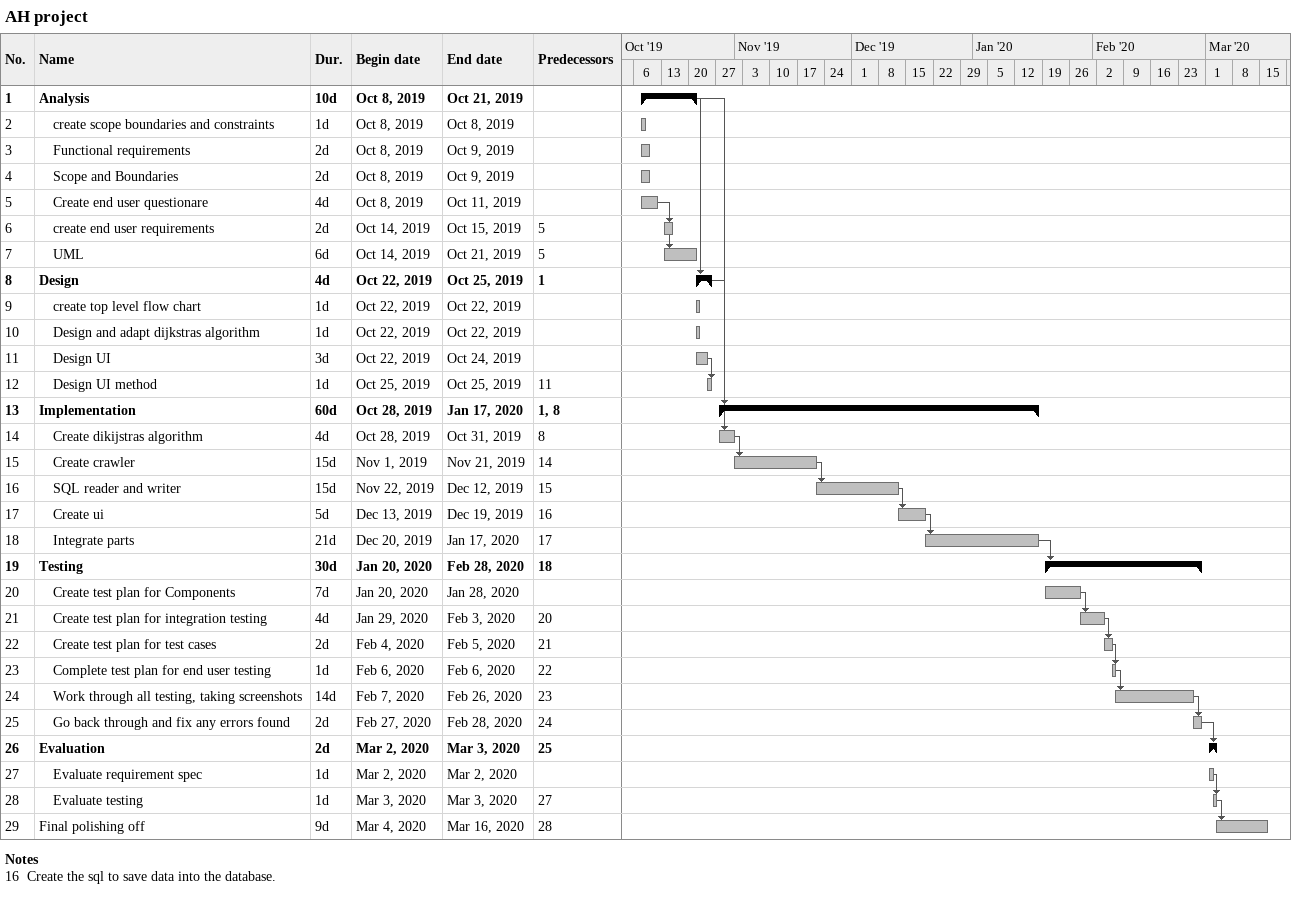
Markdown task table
AH project

| ID | Level | Task | Duration | Start | Finish | Predecessors |
|---|---|---|---|---|---|---|
| 1 | 1 | **Analysis** | 10d | 2019-10-08 | 2019-10-21 |  |
| 2 | 2 | create scope boundaries and constraints | 1d | 2019-10-08 | 2019-10-08 |  |
| 3 | 2 | Functional requirements | 2d | 2019-10-08 | 2019-10-09 |  |
| 4 | 2 | Scope and Boundaries | 2d | 2019-10-08 | 2019-10-09 |  |
| 5 | 2 | Create end user questionare | 4d | 2019-10-08 | 2019-10-11 |  |
| 6 | 2 | create end user requirements | 2d | 2019-10-14 | 2019-10-15 | 5 |
| 7 | 2 | UML | 6d | 2019-10-14 | 2019-10-21 | 5 |
| 8 | 1 | **Design** | 4d | 2019-10-22 | 2019-10-25 | 1 |
| 9 | 2 | create top level flow chart | 1d | 2019-10-22 | 2019-10-22 |  |
| 10 | 2 | Design and adapt dijkstras algorithm | 1d | 2019-10-22 | 2019-10-22 |  |
| 11 | 2 | Design UI | 3d | 2019-10-22 | 2019-10-24 |  |
| 12 | 2 | Design UI method | 1d | 2019-10-25 | 2019-10-25 | 11 |
| 13 | 1 | **Implementation** | 60d | 2019-10-28 | 2020-01-17 | 1, 8 |
| 14 | 2 | Create dikijstras algorithm | 4d | 2019-10-28 | 2019-10-31 | 8 |
| 15 | 2 | Create crawler | 15d | 2019-11-01 | 2019-11-21 | 14 |
| 16 | 2 | SQL reader and writer | 15d | 2019-11-22 | 2019-12-12 | 15 |
| 17 | 2 | Create ui | 5d | 2019-12-13 | 2019-12-19 | 16 |
| 18 | 2 | Integrate parts | 21d | 2019-12-20 | 2020-01-17 | 17 |
| 19 | 1 | **Testing** | 30d | 2020-01-20 | 2020-02-28 | 18 |
| 20 | 2 | Create test plan for Components | 7d | 2020-01-20 | 2020-01-28 |  |
| 21 | 2 | Create test plan for integration testing | 4d | 2020-01-29 | 2020-02-03 | 20 |
| 22 | 2 | Create test plan for test cases | 2d | 2020-02-04 | 2020-02-05 | 21 |
| 23 | 2 | Complete test plan for end user testing | 1d | 2020-02-06 | 2020-02-06 | 22 |
| 24 | 2 | Work through all testing, taking screenshots | 14d | 2020-02-07 | 2020-02-26 | 23 |
| 25 | 2 | Go back through and fix any errors found | 2d | 2020-02-27 | 2020-02-28 | 24 |
| 26 | 1 | **Evaluation** | 2d | 2020-03-02 | 2020-03-03 | 25 |
| 27 | 2 | Evaluate requirement spec | 1d | 2020-03-02 | 2020-03-02 |  |
| 28 | 2 | Evaluate testing | 1d | 2020-03-03 | 2020-03-03 | 27 |
| 29 | 1 | Final polishing off | 9d | 2020-03-04 | 2020-03-16 | 28 |

Notes
- 16: Create the sql to save data into the database.
